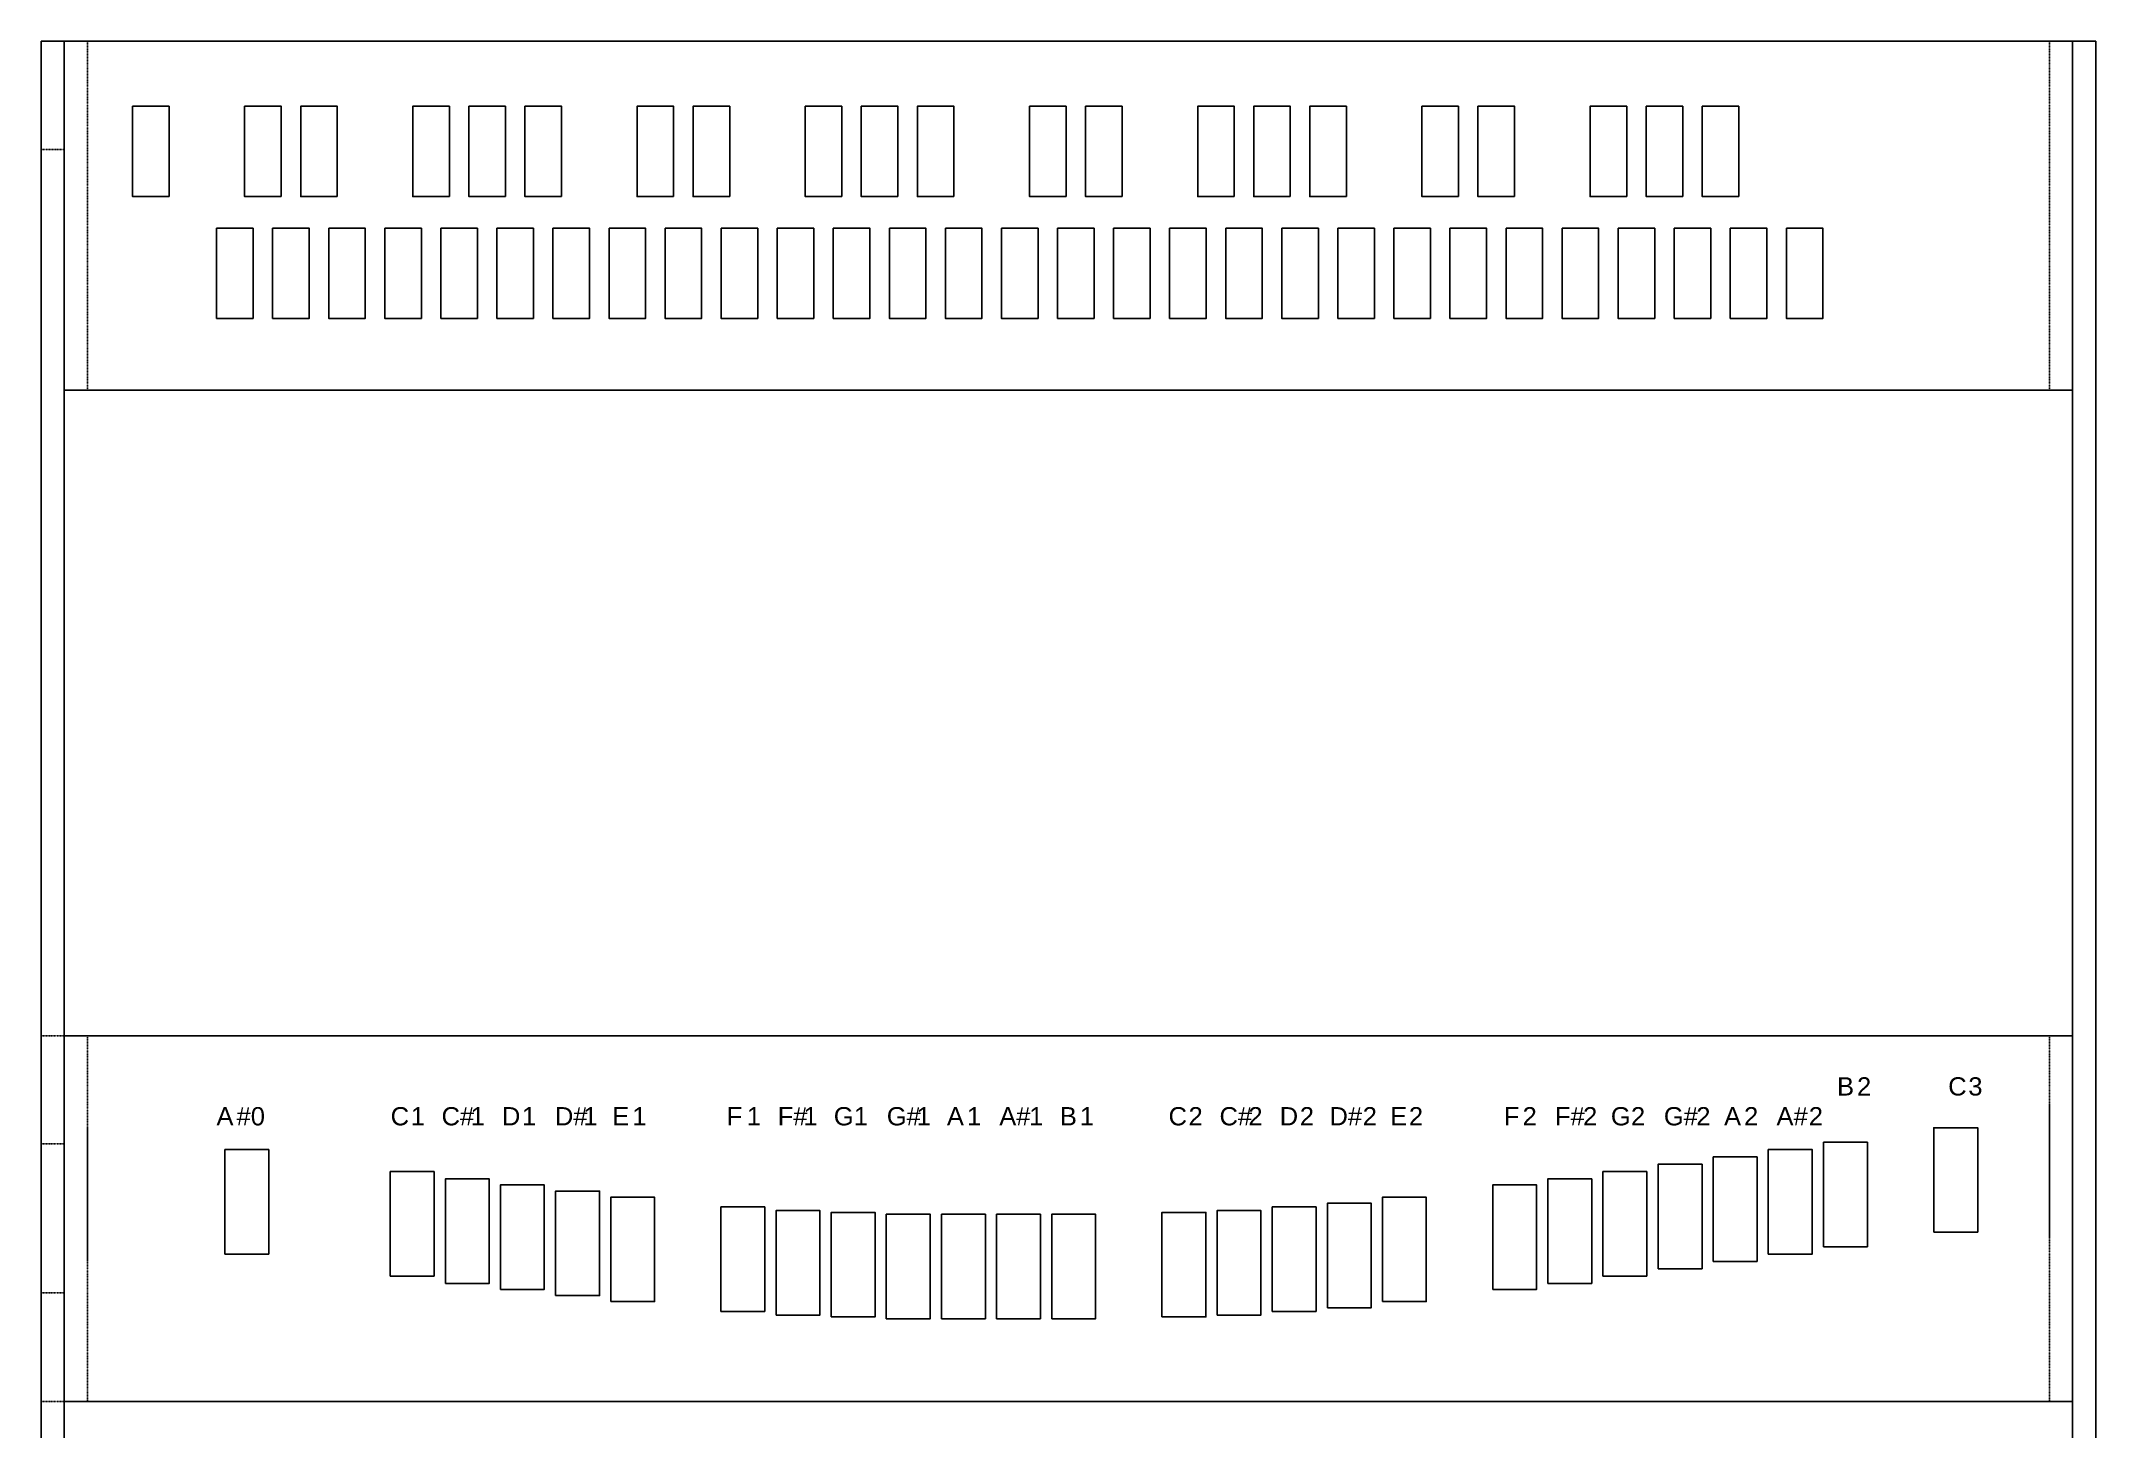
# Model space of a CAD drawing. Header units: inches. Extents: x 0 to 1686, y 0 to 1146.
import ezdxf

# ---------------------------------------------------------------- set-up
doc = ezdxf.new("R2010")
doc.units = ezdxf.units.IN
doc.header["$MEASUREMENT"] = 0
doc.linetypes.add('HIDDEN2', pattern=[0.1875, 0.125, -0.0625])
for name, color, linetype in [('A-TEXT', 3, 'Continuous'), ('A-VIEW-MAGENTA', 6, 'Continuous'), ('A-VIEW-YELLOW', 2, 'Continuous')]:
    doc.layers.add(name, color=color, linetype=linetype)
doc.styles.add('TITLE', font='arial.ttf')

msp = doc.modelspace()

# ---------------------------------------------------------------- linework, layer by layer
at = {"layer": 'A-VIEW-MAGENTA', "linetype": 'HIDDEN2'}
for p, q in [((19, 1057.1), (0, 1057.1)), ((0, 330), (19, 330)), ((0, 241.2), (19, 241.2)), ((0, 119), (19, 119)), ((0, 30), (19, 30))]:
    msp.add_line(p, q, dxfattribs=at)
at = {"layer": 'A-VIEW-YELLOW'}
for p, q in [((0, 1146), (1686, 1146)), ((0, 1146), (0, 0)), ((19, 1146), (19, 0)), ((1666.9, 1146), (1666.9, 0)), ((1686, 1146), (1686, 0)), ((19, 859.7), (1666.9, 859.7)), ((19.1, 330), (1667, 330)), ((1647.8, 272.9), (1647.8, 163.9)), ((38.1, 254.9), (38.1, 145.9)), ((19.1, 30), (1667, 30))]:
    msp.add_line(p, q, dxfattribs=at)
at = {"layer": 'A-VIEW-YELLOW', "linetype": 'HIDDEN2'}
for p, q in [((38.1, 1146), (38.1, 859.7)), ((1647.9, 1146), (1647.9, 859.7)), ((38.1, 330), (38.1, 254.9)), ((1647.8, 330), (1647.8, 272.9)), ((1647.8, 163.9), (1647.8, 30)), ((38.1, 145.9), (38.1, 30))]:
    msp.add_line(p, q, dxfattribs=at)
at = {"layer": 'A-VIEW-YELLOW'}
for points in [[(105, 1018.5), (105, 1092.5), (75, 1092.5), (75, 1018.5)], [(197, 1018.5), (197, 1092.5), (167, 1092.5), (167, 1018.5)], [(243, 1018.5), (243, 1092.5), (213, 1092.5), (213, 1018.5)], [(335, 1018.5), (335, 1092.5), (305, 1092.5), (305, 1018.5)], [(381, 1018.5), (381, 1092.5), (351, 1092.5), (351, 1018.5)], [(427, 1018.5), (427, 1092.5), (397, 1092.5), (397, 1018.5)], [(519, 1018.5), (519, 1092.5), (489, 1092.5), (489, 1018.5)], [(565, 1018.5), (565, 1092.5), (535, 1092.5), (535, 1018.5)], [(657, 1018.5), (657, 1092.5), (627, 1092.5), (627, 1018.5)], [(703, 1018.5), (703, 1092.5), (673, 1092.5), (673, 1018.5)], [(749, 1018.5), (749, 1092.5), (719, 1092.5), (719, 1018.5)], [(841, 1018.5), (841, 1092.5), (811, 1092.5), (811, 1018.5)], [(887, 1018.5), (887, 1092.5), (857, 1092.5), (857, 1018.5)], [(979, 1018.5), (979, 1092.5), (949, 1092.5), (949, 1018.5)], [(1025, 1018.5), (1025, 1092.5), (995, 1092.5), (995, 1018.5)], [(1071, 1018.5), (1071, 1092.5), (1041, 1092.5), (1041, 1018.5)], [(1163, 1018.5), (1163, 1092.5), (1133, 1092.5), (1133, 1018.5)], [(1209, 1018.5), (1209, 1092.5), (1179, 1092.5), (1179, 1018.5)], [(1301, 1018.5), (1301, 1092.5), (1271, 1092.5), (1271, 1018.5)], [(1347, 1018.5), (1347, 1092.5), (1317, 1092.5), (1317, 1018.5)], [(1393, 1018.5), (1393, 1092.5), (1363, 1092.5), (1363, 1018.5)], [(144, 992.5), (174, 992.5), (174, 918.5), (144, 918.5)], [(190, 992.5), (220, 992.5), (220, 918.5), (190, 918.5)], [(236, 992.5), (266, 992.5), (266, 918.5), (236, 918.5)], [(282, 992.5), (312, 992.5), (312, 918.5), (282, 918.5)], [(328, 992.5), (358, 992.5), (358, 918.5), (328, 918.5)], [(374, 992.5), (404, 992.5), (404, 918.5), (374, 918.5)], [(420, 992.5), (450, 992.5), (450, 918.5), (420, 918.5)], [(466, 992.5), (496, 992.5), (496, 918.5), (466, 918.5)], [(512, 992.5), (542, 992.5), (542, 918.5), (512, 918.5)], [(558, 992.5), (588, 992.5), (588, 918.5), (558, 918.5)], [(604, 992.5), (634, 992.5), (634, 918.5), (604, 918.5)], [(650, 992.5), (680, 992.5), (680, 918.5), (650, 918.5)], [(696, 992.5), (726, 992.5), (726, 918.5), (696, 918.5)], [(742, 992.5), (772, 992.5), (772, 918.5), (742, 918.5)], [(788, 992.5), (818, 992.5), (818, 918.5), (788, 918.5)], [(834, 992.5), (864, 992.5), (864, 918.5), (834, 918.5)], [(880, 992.5), (910, 992.5), (910, 918.5), (880, 918.5)], [(926, 992.5), (956, 992.5), (956, 918.5), (926, 918.5)], [(972, 992.5), (1002, 992.5), (1002, 918.5), (972, 918.5)], [(1018, 992.5), (1048, 992.5), (1048, 918.5), (1018, 918.5)], [(1064, 992.5), (1094, 992.5), (1094, 918.5), (1064, 918.5)], [(1110, 992.5), (1140, 992.5), (1140, 918.5), (1110, 918.5)], [(1156, 992.5), (1186, 992.5), (1186, 918.5), (1156, 918.5)], [(1202, 992.5), (1232, 992.5), (1232, 918.5), (1202, 918.5)], [(1248, 992.5), (1278, 992.5), (1278, 918.5), (1248, 918.5)], [(1294, 992.5), (1324, 992.5), (1324, 918.5), (1294, 918.5)], [(1340, 992.5), (1370, 992.5), (1370, 918.5), (1340, 918.5)], [(1386, 992.5), (1416, 992.5), (1416, 918.5), (1386, 918.5)], [(1432, 992.5), (1462, 992.5), (1462, 918.5), (1432, 918.5)], [(1553, 168.8), (1553, 254.5), (1589, 254.5), (1589, 168.8)], [(150.8, 150.8), (150.8, 236.5), (186.8, 236.5), (186.8, 150.8)], [(1417.2, 150.8), (1417.2, 236.5), (1453.2, 236.5), (1453.2, 150.8)], [(1462.5, 156.8), (1462.5, 242.5), (1498.5, 242.5), (1498.5, 156.8)], [(1326.8, 138.8), (1326.8, 224.5), (1362.8, 224.5), (1362.8, 138.8)], [(1372, 144.8), (1372, 230.5), (1408, 230.5), (1408, 144.8)], [(286.5, 132.8), (286.5, 218.5), (322.5, 218.5), (322.5, 132.8)], [(331.7, 126.8), (331.7, 212.5), (367.7, 212.5), (367.7, 126.8)], [(376.9, 121.8), (376.9, 207.5), (412.9, 207.5), (412.9, 121.8)], [(422.2, 116.8), (422.2, 202.5), (458.2, 202.5), (458.2, 116.8)], [(1191.1, 121.8), (1191.1, 207.5), (1227.1, 207.5), (1227.1, 121.8)], [(1236.3, 126.8), (1236.3, 212.5), (1272.3, 212.5), (1272.3, 126.8)], [(1281.5, 132.8), (1281.5, 218.5), (1317.5, 218.5), (1317.5, 132.8)], [(467.4, 111.8), (467.4, 197.5), (503.4, 197.5), (503.4, 111.8)], [(557.8, 103.8), (557.8, 189.5), (593.8, 189.5), (593.8, 103.8)], [(603.1, 100.8), (603.1, 186.5), (639.1, 186.5), (639.1, 100.8)], [(964.9, 100.8), (964.9, 186.5), (1000.9, 186.5), (1000.9, 100.8)], [(1010.2, 103.8), (1010.2, 189.5), (1046.2, 189.5), (1046.2, 103.8)], [(1055.4, 106.8), (1055.4, 192.5), (1091.4, 192.5), (1091.4, 106.8)], [(1100.6, 111.8), (1100.6, 197.5), (1136.6, 197.5), (1136.6, 111.8)], [(648.3, 99.3), (648.3, 185), (684.3, 185), (684.3, 99.3)], [(693.5, 97.8), (693.5, 183.5), (729.5, 183.5), (729.5, 97.8)], [(738.8, 97.8), (738.8, 183.5), (774.8, 183.5), (774.8, 97.8)], [(784, 97.8), (784, 183.5), (820, 183.5), (820, 97.8)], [(829.2, 97.8), (829.2, 183.5), (865.2, 183.5), (865.2, 97.8)], [(919.7, 99.3), (919.7, 185), (955.7, 185), (955.7, 99.3)]]:
    msp.add_lwpolyline(points, close=True, dxfattribs=at)

# ---------------------------------------------------------------- texts
at = {"layer": 'A-TEXT', "style": 'TITLE'}
for s, p in [('B', (1473.6, 280.9)), ('2', (1490, 280.9)), ('C', (1564.8, 280.9)), ('3', (1581.3, 280.9)), ('A', (143.9, 256.4)), ('#0', (160.4, 256.4)), ('C', (286.8, 256.4)), ('1', (303.3, 256.4)), ('C#', (328.6, 256.4)), ('1', (352.4, 256.4)), ('D', (378.1, 256.4)), ('1', (394.5, 256.4)), ('D#', (421.6, 256.4)), ('1', (444.9, 256.4)), ('E', (468.6, 256.4)), ('1', (485.1, 256.4)), ('F', (562.5, 256.4)), ('1', (579, 256.4)), ('F#', (604.4, 256.4)), ('1', (625.5, 256.4)), ('G', (650.4, 256.4)), ('1', (666.8, 256.4)), ('G#', (693.9, 256.4)), ('1', (718.4, 256.4)), ('A', (743.2, 256.4)), ('1', (759.7, 256.4)), ('A#', (786.2, 256.4)), ('1', (810.7, 256.4)), ('B', (835.9, 256.4)), ('1', (852.3, 256.4)), ('C', (925.1, 256.4)), ('2', (941.5, 256.4)), ('C#', (966.9, 256.4)), ('2', (990.6, 256.4)), ('D', (1016.3, 256.4)), ('2', (1032.8, 256.4)), ('D#', (1057.1, 256.4)), ('2', (1084.4, 256.4)), ('E', (1106.9, 256.4)), ('2', (1122.3, 256.4)), ('F', (1200.2, 256.4)), ('2', (1215.6, 256.4)), ('F#', (1242.1, 256.4)), ('2', (1265.2, 256.4)), ('G', (1288, 256.4)), ('2', (1304.5, 256.4)), ('G#', (1331.5, 256.4)), ('2', (1358.1, 256.4)), ('A', (1380.9, 256.4)), ('2', (1397.3, 256.4)), ('A#', (1423.9, 256.4)), ('2', (1450.4, 256.4))]:
    msp.add_text(s, height=15, dxfattribs=at).set_placement(p)

doc.saveas('drawing.dxf')
